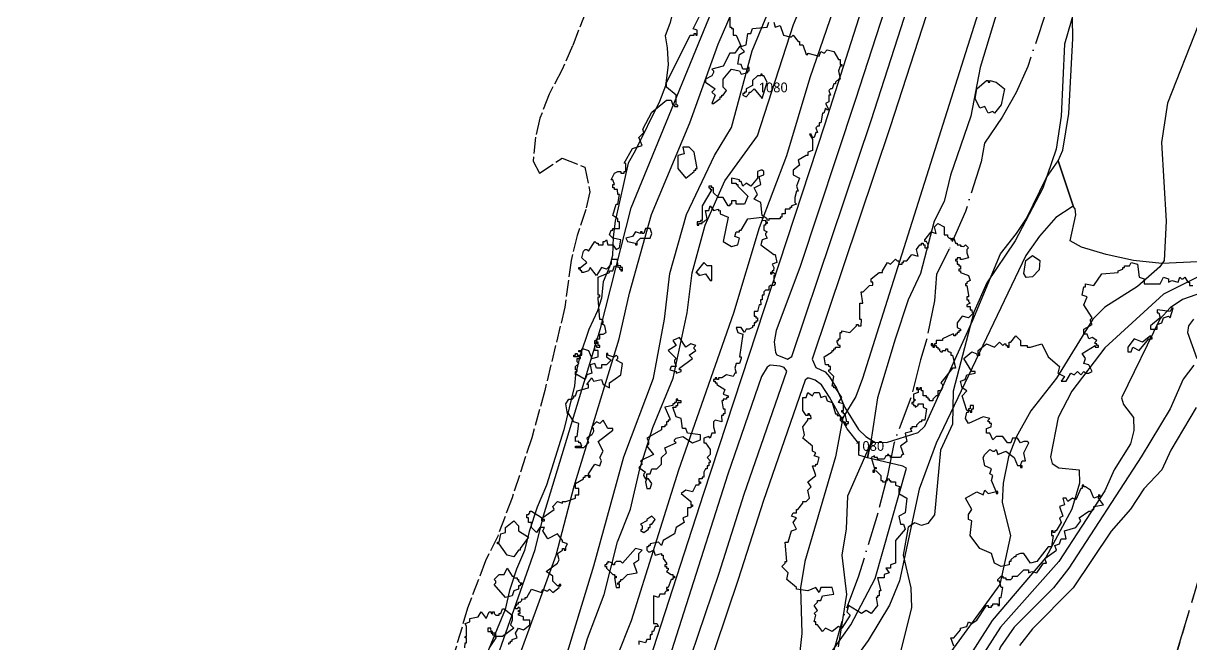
# Model space of a CAD drawing. Header units: metres. Extents: x -550 to 550, y -500 to 950.
# Drawn here: x -215.1 to -35.5, y 144.9 to 240.3 of the extents above; entities that cross this region are included whole.
import ezdxf
from ezdxf.enums import TextEntityAlignment as Align

# ---------------------------------------------------------------- set-up
doc = ezdxf.new("R2010")
doc.units = ezdxf.units.M
doc.header["$LTSCALE"] = 2
for name, pattern in [('DASHDOT', [3.556, 2.54, -0.508, 0, -0.508]), ('DASHED', [1.524, 1.27, -0.254]), ('PHANTOM', [6.35, 3.175, -0.635, 0.635, -0.635, 0.635, -0.635])]:
    doc.linetypes.add(name, pattern=pattern)
for name, color, linetype in [('SITE-FLOOD-LIMIT', 5, 'DASHED'), ('SITE-PATH', 84, 'CONTINUOUS'), ('SITE-PROPERTY', 7, 'PHANTOM'), ('SITE-PROPERTY-SITE', 1, 'PHANTOM'), ('SITE-ROAD-GRAVEL', 32, 'CONTINUOUS'), ('SITE-SETBACK-WATER', 1, 'DASHDOT'), ('SITE-TREE-CANOPY', 94, 'CONTINUOUS'), ('SITE-WATER-EDGE', 5, 'CONTINUOUS'), ('TEXT-CONTOUR', 8, 'CONTINUOUS'), ('TOPO-CONTOUR-MAJOR', 8, 'CONTINUOUS'), ('TOPO-CONTOUR-MINOR', 9, 'CONTINUOUS')]:
    doc.layers.add(name, color=color, linetype=linetype)
doc.styles.add('OpenSans', font='OpenSans-Regular.ttf')

msp = doc.modelspace()

# ---------------------------------------------------------------- linework, layer by layer
at = {"layer": 'SITE-FLOOD-LIMIT'}
msp.add_lwpolyline([(-128.58, 242.12), (-130.59, 236.84), (-132.21, 233.23), (-134.22, 229.42), (-135.63, 225.71), (-136.28, 222.82), (-136.68, 219.11), (-135.71, 217.29), (-132.21, 219.58), (-128.7, 218.21), (-127.93, 214.4), (-128.58, 211.66), (-129.88, 207.7), (-130.84, 203.84), (-131.78, 196.68), (-134.88, 183.83), (-136.89, 176.57), (-139.91, 167.32), (-142.12, 161.43), (-143.99, 157.62), (-146.75, 150.35), (-148.76, 143.55)], dxfattribs=at)
at = {"layer": 'SITE-PATH'}
msp.add_lwpolyline([(-73.72, 270.5), (-76.32, 261.71), (-87.07, 228.63), (-95.61, 202.78), (-99.27, 193.05), (-99.56, 191.33), (-99.38, 189.67), (-99.17, 189.3), (-97.53, 188.66), (-96.87, 189.06), (-84.66, 225.4), (-75.44, 253.88), (-64.75, 287.82), (-64.41, 288.95), (-64.5, 289.87), (-64.78, 290.44), (-66.01, 291.36), (-66.94, 291.48), (-67.33, 290.53), (-72.18, 274.83)], close=True, dxfattribs=at)
for points in [[(-154.45, 27.68), (-137.3, 83.89), (-123.46, 127.67), (-110.42, 168.05), (-91.79, 224.73), (-76.68, 271.88)], [(-72.5, 252.94), (-81.71, 224.41), (-93.73, 188.65), (-93.18, 187.38), (-91.74, 186.69), (-91.05, 185.96), (-89.96, 184.19), (-88.72, 181.22), (-86.58, 177.85), (-85.47, 176.77), (-84.35, 176.03), (-84.85, 175.2), (-85.21, 173.45), (-86.54, 173.86), (-86.52, 175.68), (-88.33, 177.94), (-91.05, 182.81), (-92.31, 184.73), (-93.27, 185.43), (-94.18, 185.75), (-94.46, 185.75), (-94.81, 185.44), (-101.24, 166.89), (-105.09, 154.76), (-110.44, 138.91)], [(-144.91, 36.62), (-128.73, 88.28), (-121.96, 111.97), (-113.4, 139.85), (-108.05, 155.72), (-104.19, 167.86), (-97.62, 186.82), (-98.03, 187.38), (-98.67, 187.6), (-100.17, 187.73), (-100.67, 187.45), (-101.51, 185.99), (-106.68, 170.96), (-119.51, 130.77), (-132.19, 88.89), (-137.67, 71.57), (-140.61, 63.17), (-144.94, 49.68), (-148.64, 36.66)]]:
    msp.add_lwpolyline(points, dxfattribs=at)
at = {"layer": 'SITE-PROPERTY'}
for points in [[(-91.29, 364.29), (28.27, 364.14), (-149.92, -232.31), (-283.98, -308.65), (-550, -309.07), (-550, 364.89)], [(-91.29, 364.29), (28.27, 364.14), (-149.92, -232.31), (-283.98, -308.65), (-550, -309.07), (-550, 364.89)], [(109.19, 124.16), (108.93, -1.9), (-81.11, -2.07), (-1.63, 263.96), (84.76, 263.8)]]:
    msp.add_lwpolyline(points, close=True, dxfattribs=at)
at = {"layer": 'SITE-PROPERTY-SITE'}
msp.add_lwpolyline([(109.19, 124.16), (108.93, -1.9), (-81.11, -2.07), (-1.63, 263.96), (84.76, 263.8)], close=True, dxfattribs=at)
at = {"layer": 'SITE-ROAD-GRAVEL'}
for points in [[(-23.35, 204.14), (-39.89, 203.4), (-44.27, 203.83), (-48.47, 204.76), (-52.28, 205.89), (-54.01, 206.88), (-53.16, 210.88), (-53.23, 211.8), (-53.52, 212.09), (-55.87, 219.15), (-55.16, 220.79), (-54.21, 226.45), (-53.6, 238), (-53.75, 247.43)], [(-96.1, 136.08), (-87.76, 147.79), (-84.05, 154.93), (-79.2, 171.91), (-79.78, 172.2), (-85.21, 173.45), (-84.85, 175.2), (-84.44, 175.89), (-82.27, 175.83), (-77.39, 177.35), (-76.37, 178.37), (-69, 194.68), (-64.72, 204.84), (-62.27, 208), (-60.73, 210.3), (-57.64, 216.59), (-55.87, 219.15), (-53.52, 212.09), (-53.73, 212.09), (-56.22, 210.45), (-58.72, 207.59), (-60.83, 204.59), (-74.66, 175.75), (-77.28, 168.63), (-80.27, 154.57), (-81.84, 150.79), (-85.12, 145.37), (-91.96, 135.94)]]:
    msp.add_lwpolyline(points, dxfattribs=at)
at = {"layer": 'SITE-SETBACK-WATER'}
msp.add_lwpolyline([(-57.76, 241.97), (-60.55, 233.66), (-62.35, 229.7), (-64.49, 225.91), (-67.19, 221.87), (-67.71, 219.03), (-70.14, 211.39), (-72.66, 205.56), (-74.58, 201.74), (-74.92, 197.63), (-76.1, 191.79), (-77.07, 188.56), (-78.54, 182.71), (-81.18, 175.65), (-82.13, 170.77), (-83.64, 164.96), (-86.65, 155.09), (-89.18, 148.31), (-90.44, 143.69)], dxfattribs=at)
at = {"layer": 'SITE-TREE-CANOPY'}
for points in [[(-140.4, 144.76), (-140.4, 145.01), (-140.15, 145.01), (-140.15, 145.26), (-139.9, 145.26), (-139.9, 145.51), (-139.15, 145.76), (-139.4, 146.51), (-138.9, 147.26), (-138.15, 147.01), (-137.15, 147.76), (-137.15, 148.51), (-138.15, 148.51), (-138.15, 149.01), (-138.9, 149.26), (-138.9, 149.51), (-138.65, 149.51), (-138.65, 149.76), (-138.9, 149.76), (-138.9, 150.01), (-138.65, 150.01), (-138.65, 150.27), (-138.9, 150.51), (-139.15, 150.25), (-139.4, 150.26), (-139.4, 150.76), (-139.16, 150.76), (-139.15, 151.01), (-138.9, 151.01), (-138.9, 151.26), (-138.65, 151.26), (-138.4, 151.51), (-138.4, 151.76), (-137.9, 151.75), (-137.9, 152.01), (-137.65, 152.01), (-136.9, 153.26), (-135.4, 152.76), (-135.15, 153.26), (-134.65, 153.01), (-134.4, 153.01), (-134.15, 153.26), (-133.65, 152.76), (-132.66, 153.51), (-132.66, 153.76), (-132.9, 153.76), (-133.65, 154.51), (-133.65, 155.26), (-134.65, 156.01), (-132.9, 157.27), (-132.65, 157.77), (-132.9, 158.76), (-132.15, 159.26), (-132.15, 159.51), (-131.9, 159.51), (-131.9, 159.26), (-131.65, 159.25), (-131.65, 159.76), (-131.4, 160.26), (-132.15, 160.51), (-132.15, 160.76), (-132.9, 161.76), (-134.4, 161), (-135.15, 162.26), (-134.9, 162.76), (-135.65, 162.76), (-136.16, 162.01), (-136.9, 162.75), (-136.9, 163.51), (-137.4, 163.51), (-137.4, 164.26), (-137.66, 164.26), (-137.65, 164.76), (-137.4, 164.76), (-137.16, 165.01), (-137.16, 165.26), (-136.9, 165.26), (-135.4, 164.27), (-135.4, 163.77), (-134.9, 163.76), (-134.9, 164.01), (-135.16, 164.01), (-135.16, 164.27), (-133.41, 165.51), (-133.65, 166.01), (-132.9, 166.77), (-132.15, 166.51), (-132.15, 166.76), (-131.65, 166.76), (-130.15, 167.26), (-130.15, 167.76), (-129.65, 167.76), (-129.65, 168.76), (-130.15, 168.76), (-130.16, 169.51), (-128.9, 170.26), (-128.9, 170.51), (-128.65, 170.51), (-128.65, 170.76), (-128.15, 170.76), (-128.15, 171.01), (-127.15, 172.51), (-126.4, 172.26), (-126.15, 173.01), (-126.4, 173.51), (-125.9, 174.51), (-126.65, 176.01), (-124.4, 177.75), (-124.4, 178.01), (-125.15, 178.01), (-125.9, 179.26), (-126.4, 178.76), (-126.91, 179.02), (-127.65, 178.26), (-127.41, 178.01), (-127.4, 177.51), (-127.65, 177.01), (-128.4, 176.51), (-128.15, 175.76), (-128.9, 175.01), (-130.15, 175.02), (-130.15, 175.26), (-129.15, 175.26), (-129.4, 175.76), (-129.66, 175.76), (-129.66, 176.02), (-130.15, 176.01), (-130.15, 176.76), (-129.9, 176.76), (-129.65, 178.76), (-130.4, 179.01), (-131.15, 180.26), (-131.4, 180.26), (-131.66, 181.76), (-131.15, 182.51), (-130.65, 182.51), (-130.4, 182.76), (-130.4, 183.01), (-130.15, 183.01), (-129.9, 183.76), (-128.16, 184.26), (-128.15, 184.76), (-128.4, 184.76), (-127.65, 185.76), (-127.4, 185.26), (-126.15, 185.51), (-125.9, 184.76), (-124.9, 184.26), (-124.9, 185.01), (-123.15, 186.26), (-122.9, 188.01), (-123.9, 188.51), (-123.65, 188.76), (-123.65, 189.01), (-123.9, 189.26), (-124.15, 189.01), (-124.4, 189.01), (-125.15, 189.26), (-125.15, 189.51), (-125.4, 189.51), (-125.4, 189.01), (-124.65, 188.51), (-125.4, 187.76), (-126.15, 187.76), (-126.15, 187.26), (-126.9, 187.26), (-127.15, 188.01), (-127.9, 187.76), (-127.65, 186.51), (-128.41, 186.26), (-128.65, 185.51), (-129.9, 186.26), (-130.15, 186.26), (-130.15, 186.76), (-129.9, 186.76), (-129.9, 187.01), (-130.15, 187.01), (-130.15, 187.51), (-129.65, 188.01), (-129.91, 188.26), (-129.9, 188.76), (-129.4, 188.76), (-129.4, 189.01), (-130.4, 189.01), (-130.4, 189.26), (-130.15, 189.26), (-130.15, 189.51), (-129.9, 189.51), (-129.9, 189.26), (-129.15, 189.26), (-129.15, 189.76), (-129.65, 189.76), (-129.65, 190.01), (-129.15, 190.01), (-129.15, 190.26), (-128.91, 190.26), (-128.15, 190.01), (-127.65, 188.76), (-126.65, 189.02), (-126.65, 190.01), (-127.15, 190.01), (-127.15, 190.76), (-126.9, 190.76), (-126.9, 190.51), (-126.41, 190.51), (-126.4, 190.76), (-126.65, 190.76), (-126.65, 191.26), (-126.9, 191.26), (-126.9, 191.01), (-127.15, 191.01), (-127.16, 191.51), (-126.9, 191.51), (-126.9, 191.76), (-126.4, 191.76), (-126.4, 192.51), (-125.9, 192.51), (-125.41, 192.76), (-125.65, 193.76), (-125.9, 194.01), (-126.15, 194.01), (-126.15, 194.26), (-125.9, 194.26), (-125.9, 194.51), (-126.15, 194.77), (-126.4, 194.77), (-126.66, 198.01), (-126.65, 198.26), (-126.4, 198.26), (-126.4, 198.51), (-126.65, 198.51), (-126.65, 201.26), (-124.9, 202.01), (-124.9, 202.26), (-124.4, 202.26), (-124.16, 203.01), (-123.4, 202.76), (-123.4, 202.51), (-123.15, 202.51), (-123.15, 202.26), (-122.9, 202.26), (-122.91, 202.76), (-123.15, 202.76), (-123.15, 203.02), (-123.65, 203), (-123.66, 204.01), (-124.65, 204.01), (-124.65, 203.26), (-125.4, 202.51), (-126.15, 202.76), (-126.9, 201.51), (-127.91, 202.77), (-128.15, 202.27), (-128.9, 202.01), (-129.15, 202.01), (-129.15, 202.26), (-129.4, 202.26), (-129.4, 202.51), (-129.65, 202.51), (-129.65, 202.76), (-129.4, 202.76), (-128.4, 203.51), (-129.15, 204.26), (-128.9, 205.26), (-128.65, 205.51), (-128.4, 205.51), (-128.16, 205.26), (-127.15, 206.76), (-126.9, 206.51), (-126.65, 206.51), (-126.65, 206.26), (-125.9, 206.26), (-125.9, 206.76), (-125.65, 206.76), (-125.4, 207.01), (-125.16, 206.25), (-124.4, 206.26), (-123.9, 205.51), (-123.4, 205.76), (-123.15, 207.01), (-124.4, 207.25), (-124.9, 207.76), (-124.65, 208.51), (-124.4, 208.51), (-124.4, 208.76), (-123.4, 208.76), (-123.4, 209.76), (-123.65, 209.76), (-123.65, 210.26), (-124.4, 210.76), (-123.9, 212.5), (-123.65, 212.52), (-123.4, 214.01), (-123.65, 214.01), (-123.66, 214.76), (-124.15, 214.76), (-124.15, 215.01), (-124.4, 215.01), (-124.41, 215.51), (-124.15, 215.51), (-124.4, 216.27), (-124.65, 216.27), (-124.15, 217.25), (-123.65, 217.51), (-123.15, 217.51), (-123.15, 217.26), (-122.65, 217.26), (-122.65, 217.51), (-122.4, 217.51), (-122.4, 218.77), (-122.65, 218.83), (-121.4, 221.08), (-119.9, 221.51), (-120.4, 222.76), (-119.65, 223.51), (-119.76, 224.02), (-118.38, 226.66), (-116.15, 228.51), (-115.4, 228.51), (-115.15, 227.75), (-114.9, 227.77), (-114.9, 227.51), (-114.4, 227.51), (-114.4, 227.76), (-114.65, 227.77), (-114.65, 229.26), (-116.16, 230.51), (-116.15, 231.02), (-116.25, 230.95), (-112.49, 238.51), (-111.9, 238.51), (-111.9, 238.76), (-111.65, 238.76), (-111.65, 238.51), (-111.4, 238.51), (-111.4, 239.26), (-112.02, 239.46), (-108.23, 247.11)], [(-106.4, 242.76), (-106.4, 239.76), (-106.15, 239.76), (-106.15, 239.51), (-105.9, 239.51), (-105.9, 238.51), (-105.4, 238.51), (-104.65, 236.76), (-103.9, 237.01), (-103.65, 238.76), (-103.15, 238.76), (-102.9, 239.51), (-100.65, 239.76), (-100.4, 240.5)], [(-99.65, 240.52), (-99.4, 239.76), (-98.65, 240.01), (-98.15, 238.51), (-97.15, 238.26), (-96.9, 238.26), (-96.65, 238.51), (-95.9, 237.51), (-95.65, 237.51), (-95.66, 237.01), (-95.15, 237.01), (-94.65, 235.51), (-94.4, 235.51), (-94.4, 235.76), (-92.65, 235.26), (-92.41, 236.01), (-91.9, 235.75), (-91.4, 236.25), (-90.4, 236.01), (-89.65, 234.76), (-89.4, 234.76), (-89.4, 234.01), (-89.15, 234), (-89.15, 233.76), (-89.4, 233.76), (-89.65, 233.02), (-89.41, 231.76), (-89.65, 231.76), (-89.65, 231.51), (-89.9, 231.51), (-90.15, 231.26), (-90.15, 231.01), (-90.4, 231.01), (-90.65, 230.26), (-90.9, 230.26), (-91.15, 230.01), (-90.9, 229.26), (-91.15, 229.26), (-91.15, 228.26), (-91.65, 228.01), (-91.15, 227.01), (-91.4, 227.01), (-91.65, 227.26), (-91.91, 226.51), (-92.15, 226.51), (-92.4, 225.01), (-92.65, 225.01), (-92.65, 224.51), (-92.91, 224.51), (-93.15, 224.25), (-92.9, 223.51), (-93.15, 223.51), (-93.4, 222.76), (-93.65, 222.76), (-93.9, 223.27), (-94.15, 223.25), (-93.65, 222.51), (-93.65, 220.76), (-94.4, 220.51), (-94.4, 220.01), (-94.65, 220.01), (-95.9, 219.26), (-95.65, 218.51), (-96.65, 217.76), (-96.65, 217.01), (-95.65, 216.5), (-96.15, 215.26), (-95.9, 214.51), (-96.15, 214.51), (-96.4, 213.51), (-96.4, 212.76), (-96.15, 212.51), (-96.9, 212.26), (-96.9, 212.01), (-97.15, 212.01), (-97.15, 211.76), (-97.9, 211.76), (-97.9, 211.01), (-98.4, 211.01), (-98.4, 210.51), (-98.65, 210.51), (-98.65, 210.26), (-100.4, 210.26), (-100.4, 210.01), (-100.65, 210.02), (-100.65, 210.26), (-101.4, 210.76), (-101.65, 212.76), (-102.65, 213.25), (-102.15, 214.01), (-102.65, 215.01), (-101.65, 215.51), (-101.9, 216.76), (-101.15, 217.01), (-101.15, 217.51), (-101.4, 217.76), (-101.65, 217.76), (-102.15, 217.51), (-102.15, 216.51), (-103.15, 215.26), (-103.9, 215.76), (-104.4, 215.26), (-104.65, 216.01), (-104.9, 216.01), (-104.9, 216.26), (-106.15, 216.51), (-106.15, 215.76), (-105.4, 215.76), (-105.4, 215.51), (-105.15, 215.51), (-105.15, 215.26), (-103.65, 213.76), (-104.15, 212.51), (-105.4, 212.51), (-105.4, 213.01), (-106.15, 213.01), (-106.15, 212.51), (-106.4, 212.51), (-106.4, 212.26), (-106.65, 212.26), (-107.4, 213.51), (-108.15, 213.51), (-108.9, 214.26), (-108.9, 215.01), (-109.15, 215.01), (-109.15, 215.25), (-109.65, 215.26), (-109.65, 215.01), (-109.4, 215.01), (-109.4, 214.77), (-109.15, 214.77), (-110.65, 212.26), (-110.65, 210.01), (-110.9, 210.01), (-110.9, 209.76), (-111.4, 209.76), (-111.4, 209.26), (-111.16, 209.26), (-111.16, 209.51), (-110.65, 209.51), (-110.65, 209.76), (-110.4, 209.76), (-109.9, 210.26), (-110.16, 211.51), (-109.65, 211.51), (-109.4, 212.26), (-108.91, 211.51), (-108.15, 211.76), (-108.15, 211.5), (-107.9, 211.52), (-107.9, 211.01), (-106.65, 210.51), (-107.4, 206.77), (-106.15, 206.01), (-105.16, 206.26), (-104.9, 207.26), (-105.65, 207.51), (-105.41, 208.26), (-104.9, 208.26), (-104.9, 208.51), (-104.65, 208.51), (-103.65, 210.26), (-101.4, 210.51), (-101.4, 210.01), (-100.9, 210.02), (-100.9, 209.76), (-100.65, 209.76), (-100.65, 209.51), (-100.9, 209.52), (-100.9, 209.26), (-101.16, 209.26), (-101.15, 208.51), (-100.65, 208.26), (-100.9, 208.01), (-100.9, 207.76), (-100.65, 207.26), (-101.4, 207.01), (-101.65, 206.26), (-99.65, 204.76), (-99.4, 204.76), (-99.15, 203.51), (-99.9, 203.26), (-99.65, 202.76), (-99.66, 202.26), (-99.9, 202.26), (-99.9, 202.01), (-99.66, 202), (-99.4, 201.76), (-99.4, 201.52), (-99.65, 201.52), (-99.65, 200.51), (-99.4, 200.51), (-99.41, 200.26), (-99.65, 200.01), (-100.15, 200.01), (-100.4, 199.76), (-100.4, 199.26), (-100.9, 199.26), (-101.16, 199.01), (-101.15, 198.51), (-101.4, 198.51), (-101.4, 197.76), (-101.66, 197.76), (-101.65, 197.01), (-101.9, 197.01), (-102.15, 196.01), (-102.66, 196.01), (-102.65, 195.26), (-102.4, 195.26), (-102.4, 195.01), (-102.15, 195.01), (-102.15, 194.51), (-102.4, 194.51), (-102.4, 194.26), (-102.65, 194.26), (-102.65, 193.76), (-102.9, 193.76), (-102.9, 193.51), (-103.4, 193.26), (-103.9, 193.26), (-104.16, 192.76), (-104.65, 193.51), (-105.4, 193.51), (-105.15, 192.76), (-104.4, 192.51), (-104.9, 189.01), (-104.65, 189.01), (-104.65, 188.76), (-104.9, 188.01), (-105.4, 188.01), (-105.65, 187.26), (-105.4, 186.51), (-105.65, 186.51), (-105.9, 186.01), (-106.9, 186.26), (-107.65, 185.76), (-108.15, 185.76), (-108.15, 185.51), (-108.4, 185.51), (-108.4, 185.76), (-108.65, 185.77), (-108.65, 185.51), (-108.91, 185.51), (-108.91, 185.26), (-108.65, 185.26), (-108.65, 185.01), (-108.4, 185.01), (-108.4, 184.76), (-107.15, 184.01), (-107.41, 183.26), (-106.65, 183.01), (-106.65, 182.76), (-106.9, 182.76), (-106.9, 182.51), (-107.4, 182.52), (-107.4, 182.26), (-107.65, 182.26), (-107.4, 181.01), (-107.16, 181.01), (-107.15, 180.26), (-107.4, 180.26), (-107.4, 180.01), (-107.66, 180.01), (-107.65, 179.01), (-108.65, 179.26), (-108.9, 179.01), (-108.9, 178.26), (-108.65, 177.26), (-109.15, 177.26), (-109.4, 176.51), (-109.65, 176.76), (-110.4, 176.51), (-110.4, 175.76), (-110.15, 175.76), (-109.4, 174.76), (-109.41, 174.01), (-109.9, 173.51), (-109.4, 173.01), (-109.4, 172.76), (-109.65, 172.76), (-109.65, 172.26), (-109.9, 172.26), (-109.9, 171.76), (-110.15, 171.76), (-110.4, 171.26), (-110.4, 170.51), (-110.65, 170.51), (-110.65, 170.26), (-111.15, 170.26), (-111.15, 169.76), (-110.9, 169.76), (-110.9, 169.51), (-111.15, 169.51), (-111.15, 169.26), (-111.65, 169.26), (-112.15, 168.26), (-113.16, 168.51), (-113.9, 168.01), (-112.4, 166.76), (-112.4, 166.26), (-112.15, 166.26), (-112.15, 166.01), (-112.4, 166.01), (-112.4, 165.76), (-112.9, 165.76), (-112.9, 164.51), (-113.65, 164.26), (-113.4, 163.51), (-114.65, 162.76), (-114.9, 161.76), (-116.65, 160.76), (-116.9, 160.01), (-117.4, 160.51), (-118.65, 160.26), (-118.65, 160), (-118.9, 160.01), (-118.9, 159.76), (-119.15, 159.76), (-119.15, 159.26), (-118.91, 159.02), (-118.65, 159.01), (-118.15, 159.26), (-117.9, 158.51), (-116.9, 158.76), (-116.9, 158.51), (-116.65, 158.51), (-116.65, 158.01), (-116.15, 157.27), (-116.16, 157.01), (-116.4, 157.01), (-116.4, 156.76), (-116.16, 156.76), (-116.15, 156.51), (-115.9, 156.51), (-115.9, 156.26), (-116.15, 156.01), (-115.4, 155.51), (-115.15, 155.51), (-115.15, 155.26), (-114.9, 155.26), (-114.9, 155.01), (-115.15, 155.01), (-115.15, 154.76), (-115.4, 154.76), (-115.9, 153.51), (-116.15, 153.51), (-116.15, 153.26), (-115.9, 153.26), (-115.9, 153.02), (-116.15, 153), (-116.4, 152.76), (-116.4, 152.52), (-117.15, 152.51), (-117.4, 152.01), (-118.15, 152.26), (-118.15, 148.01), (-117.65, 148.01), (-117.4, 147.51), (-117.9, 147.51), (-118.15, 146.76), (-118.4, 146.76), (-118.4, 146.26), (-118.66, 146.26), (-118.65, 145.51), (-119.16, 145.51), (-119.4, 145.01), (-120.41, 145.26), (-120.4, 144.76)], [(-71.9, 144.51), (-72.4, 145.76), (-71.9, 145.76), (-70.9, 147.02), (-70.9, 147.26), (-69.9, 147.51), (-69.65, 148.26), (-69.15, 148.01), (-68.4, 148.51), (-66.9, 150.76), (-66.66, 150.76), (-66.66, 150.51), (-66.15, 150.51), (-66.15, 150.76), (-65.9, 150.76), (-65.9, 151.01), (-65.15, 151.01), (-65.15, 150.76), (-64.9, 150.76), (-64.91, 152.01), (-64.65, 152.01), (-64.4, 153.51), (-64.65, 153.51), (-64.9, 154.5), (-65.15, 154.51), (-65.15, 154.76), (-64.65, 155.26), (-64.4, 155.26), (-64.4, 155), (-63.9, 155.02), (-63.9, 154.76), (-63.15, 154.76), (-62.9, 155.01), (-62.9, 155.26), (-62.15, 155.26), (-61.15, 156.26), (-60.41, 156.26), (-60.41, 155.76), (-59.9, 156.01), (-59.16, 155.77), (-58.15, 157.27), (-57.65, 157.27), (-57.9, 158.01), (-56.15, 159.27), (-56.4, 160.01), (-55.65, 160.25), (-55.41, 161.01), (-54.65, 161.01), (-54.91, 162.26), (-53.15, 162.77), (-52.4, 163.77), (-52.66, 164.26), (-51.15, 165.27), (-50.65, 165.26), (-50.65, 165.51), (-50.4, 165.51), (-50.4, 166.01), (-48.9, 166.26), (-49.65, 167.27), (-49.65, 167.51), (-50.4, 167.26), (-50.9, 168.51), (-51.65, 169.01), (-51.9, 169.02), (-51.9, 169.26), (-52.15, 169.26), (-52.15, 168.76), (-52.4, 168.76), (-53.15, 167.01), (-53.65, 167.26), (-54.4, 166.76), (-54.65, 167.26), (-55.15, 167.26), (-54.9, 166.26), (-55.65, 166.01), (-55.16, 164.51), (-55.65, 164.26), (-55.4, 163.51), (-56.16, 162.26), (-56.4, 162.26), (-56.4, 162.01), (-56.65, 162.01), (-56.65, 162.26), (-56.9, 162.26), (-56.9, 161.51), (-56.66, 161.51), (-56.9, 159.76), (-57.4, 159.76), (-59.15, 157.51), (-60.15, 157.26), (-61.15, 158.76), (-61.65, 158.76), (-62.4, 158.51), (-62.4, 158.26), (-62.65, 158.26), (-63.15, 157.76), (-63.15, 157.51), (-63.4, 157.51), (-63.4, 157.01), (-64.65, 156.76), (-65.65, 157.26), (-66.15, 158.76), (-67.9, 159.51), (-69.4, 161.51), (-69.15, 163.77), (-69.65, 164.01), (-69.65, 164.76), (-69.15, 165.51), (-70.15, 167.26), (-68.4, 168.26), (-67.41, 167.76), (-67.15, 168.51), (-66.65, 168.01), (-65.4, 168.27), (-66.15, 170.01), (-65.91, 170.76), (-66.4, 171.01), (-66.15, 171.76), (-67.15, 172.26), (-67.4, 173.51), (-67.15, 174.01), (-66.41, 174.76), (-65.9, 174.51), (-65.65, 174.51), (-65.4, 174.76), (-65.15, 174.01), (-63.9, 174.52), (-62.65, 173.51), (-62.15, 172.27), (-61.65, 172.27), (-61.4, 173.01), (-60.9, 173.01), (-61.15, 174.26), (-60.4, 175.76), (-60.65, 176.01), (-61.15, 176.01), (-61.65, 175.76), (-62.15, 176.52), (-62.9, 176.5), (-63.15, 175.76), (-63.65, 175.76), (-64.4, 176.76), (-65.4, 176.76), (-65.91, 176.26), (-66.4, 177.25), (-66.9, 177.26), (-66.9, 178.01), (-66.16, 178.26), (-66.15, 178.76), (-66.4, 178.76), (-66.4, 179.01), (-66.65, 179.01), (-66.65, 179.26), (-66.4, 179.51), (-67.4, 179.76), (-69.65, 178.76), (-70.15, 179.51), (-69.9, 180.51), (-69.65, 180.51), (-69.65, 180.76), (-69.9, 180.76), (-70.65, 183.01), (-69.9, 183.76), (-70.66, 184.26), (-70.9, 185.26), (-70.16, 185.51), (-69.9, 186.26), (-68.65, 186.51), (-68.65, 186.76), (-69.15, 186.76), (-70.4, 188.76), (-69.15, 189.76), (-68.4, 189.5), (-68.4, 189.26), (-67.9, 189.26), (-67.9, 189.52), (-68.16, 189.52), (-68.16, 190), (-66.9, 191.02), (-65.65, 190.51), (-64.9, 191.26), (-64.4, 190.76), (-64.15, 191.01), (-63.91, 191.01), (-63.91, 190.76), (-63.65, 190.76), (-63.65, 190.51), (-63.4, 190.51), (-63.4, 191.26), (-63.15, 191.26), (-62.4, 192.26), (-61.65, 191.51), (-61.65, 190.76), (-60.65, 190.76), (-60.65, 190.51), (-60.15, 190.51), (-58.4, 191.02), (-57.41, 189.01), (-55.65, 187.51), (-55.91, 186.51), (-54.9, 186.01), (-55.4, 185.26), (-54.65, 185.26), (-53.9, 186.52), (-53.4, 186.26), (-52.9, 186.76), (-52.4, 186.26), (-51.9, 186.76), (-51.65, 186.51), (-51.15, 186.51), (-50.65, 186.76), (-51.15, 187.76), (-51.9, 188.01), (-51.65, 188.76), (-52.15, 189.51), (-50.16, 190.76), (-50.15, 190.51), (-49.65, 190.51), (-49.65, 190.76), (-49.9, 190.76), (-49.9, 191.02), (-50.16, 191.02), (-50.15, 191.26), (-49.9, 191.52), (-50.65, 192.01), (-51.15, 191.76), (-51.4, 192.51), (-51.9, 192.51), (-51.9, 193.26), (-50.65, 194.01), (-50.9, 194.51), (-50.9, 194.77), (-50.66, 195.01), (-51.9, 197.01), (-51.4, 198.26), (-52.15, 198.52), (-51.9, 199.76), (-51.65, 199.76), (-51.65, 200.26), (-50.4, 200.01), (-49.15, 201.76), (-46.65, 202.01), (-46.65, 202.26), (-45.91, 202.51), (-45.91, 202.76), (-45.65, 202.76), (-45.65, 203.01), (-44.9, 203.01), (-44.65, 203.51), (-43.65, 203.27), (-43.4, 201.26), (-42.65, 201.01), (-42.65, 200.26), (-40.15, 200.26), (-39.65, 201.26), (-38.9, 201.01), (-38.9, 200.51), (-38.4, 200.76), (-37.4, 200.51), (-37.15, 201.27), (-36.9, 201.01), (-36.65, 201.01), (-36.4, 201.26), (-35.9, 200.51), (-35.66, 200.51), (-35.65, 200.01), (-35.15, 200.01)], [(-147.16, 144.26), (-147.15, 145.02), (-146.9, 145.01), (-146.9, 145.76), (-147.15, 145.76), (-147.15, 146.01), (-146.9, 146), (-146.91, 147.51), (-147.15, 148.01), (-146.41, 148.26), (-146.41, 148.76), (-145.15, 149.01), (-144.66, 149.76), (-143.91, 148.76), (-143.41, 149.76), (-143.15, 149.76), (-143.15, 149.51), (-142.9, 149.51), (-142.9, 149.76), (-142.65, 149.76), (-142.65, 149.51), (-142.4, 149.26), (-141.9, 149.26), (-141.9, 149.51), (-141.65, 149.51), (-141.4, 150.26), (-141.15, 150.26), (-139.9, 149.27), (-139.9, 148.51), (-140.15, 147.76), (-139.65, 147.26), (-141.4, 146.01), (-142.4, 146.01), (-142.4, 145.77), (-143.41, 144.26)]]:
    msp.add_lwpolyline(points, dxfattribs=at)
for points in [[(-104.9, 236.76), (-105.65, 235.76), (-106.4, 235.76), (-107.4, 233.76), (-109.15, 233.26), (-108.9, 233.01), (-108.91, 232.76), (-109.15, 232.26), (-110.15, 231.76), (-110.15, 231.26), (-108.66, 230.26), (-109.15, 229.76), (-108.65, 229.26), (-109.15, 228.01), (-108.9, 228.01), (-107.9, 228.76), (-107.9, 229.01), (-107.65, 229.01), (-107.65, 229.26), (-107.4, 229.26), (-106.9, 230.01), (-107.41, 230.51), (-107.4, 231.76), (-106.15, 233.26), (-104.9, 233.01), (-104.65, 232.51), (-103.65, 232.76), (-103.65, 233.01), (-103.4, 233.01), (-103.41, 233.51), (-103.65, 233.51), (-103.65, 233.26), (-104.4, 233.26), (-104.65, 234.01), (-105.15, 234.02), (-104.91, 235.51), (-104.15, 236), (-104.65, 236.51), (-104.65, 236.76)], [(-103.4, 229.76), (-103.15, 229.76), (-102.65, 230.26), (-101.4, 228.76), (-100.65, 231.26), (-101.15, 232.26), (-101.4, 232.26), (-101.41, 232.51), (-101.65, 232.51), (-101.65, 232.26), (-102.15, 232.26), (-102.9, 231.51), (-102.9, 230.76), (-103.9, 230.26), (-103.9, 229.76), (-104.15, 229.76), (-104.16, 229.51), (-104.4, 229.51), (-104.4, 229.26), (-103.9, 229.01), (-103.4, 229.51)], [(-64.15, 230.26), (-64.65, 227.77), (-65.66, 226.51), (-65.9, 226.77), (-66.65, 226.51), (-67.15, 227.51), (-67.9, 227.26), (-68.65, 228.76), (-68.4, 230.26), (-66.9, 231.51), (-66.65, 231.51), (-66.65, 231.26), (-66.4, 231.26), (-66.4, 231.51), (-65.4, 231.26)], [(-113.4, 220.25), (-114.4, 220.01), (-114.4, 218.01), (-113.15, 216.51), (-111.9, 217.51), (-111.9, 217.76), (-111.65, 217.76), (-111.65, 218.01), (-111.4, 218.01), (-111.9, 220.51), (-112.65, 221.26), (-113.65, 221.26)], [(-119.65, 208.01), (-119.9, 208.01), (-119.9, 208.26), (-120.15, 208.26), (-120.15, 208.01), (-120.9, 208.26), (-121.4, 207.51), (-122.4, 207.26), (-122.15, 206.76), (-120.9, 206.51), (-120.9, 206.26), (-120.65, 206.26), (-120.65, 206.76), (-120.15, 207.26), (-118.65, 207.26), (-118.4, 208.01), (-118.65, 208.76), (-119.4, 208.76)], [(-83.9, 171.5), (-83.15, 170.76), (-83.15, 170.01), (-82.9, 170.01), (-82.9, 169.76), (-82.4, 169.76), (-82.4, 170.01), (-82.15, 170.01), (-82.15, 170.26), (-81.9, 170.26), (-81.9, 170.01), (-81.65, 170.01), (-81.65, 169.76), (-80.9, 169.77), (-80.9, 169.27), (-80.15, 169.01), (-80.4, 168.76), (-80.4, 168.01), (-79.15, 167.26), (-79.4, 165.01), (-80.4, 164.51), (-80.15, 163.26), (-79.65, 163.26), (-79.4, 162.51), (-80.9, 160.76), (-80.9, 157.26), (-81.65, 157.01), (-81.65, 156.51), (-82.4, 156.51), (-81.9, 155.76), (-82.65, 155.51), (-82.65, 155.01), (-83.65, 155.01), (-83.16, 153.01), (-83.4, 153.01), (-83.4, 152.26), (-83.65, 152.26), (-83.66, 152), (-83.9, 152.01), (-83.65, 150.76), (-84.66, 149.51), (-85.4, 150), (-86.15, 149.51), (-88.15, 150.76), (-88.41, 149.76), (-87.9, 149.26), (-89.15, 147.26), (-89.65, 147.51), (-90.65, 146.76), (-91.65, 147.27), (-92.15, 146.77), (-92.9, 147.76), (-93.16, 147.76), (-93.15, 148.26), (-93.4, 148.26), (-93.15, 149.26), (-93.41, 149.51), (-92.9, 150.01), (-93.4, 150.76), (-92.9, 151.26), (-92.9, 151.51), (-92.41, 151.5), (-92.15, 152.26), (-90.4, 152.51), (-90.65, 153.5), (-92.4, 153.51), (-92.65, 152.76), (-93.15, 153.51), (-94.41, 153.01), (-96.15, 153.26), (-96.15, 153.51), (-97.65, 154.76), (-97.4, 155.76), (-98.4, 156.76), (-97.9, 157.26), (-97.9, 157.51), (-97.65, 157.51), (-97.9, 160.51), (-97.4, 160.51), (-96.9, 162.26), (-96.15, 162.51), (-96.65, 163.51), (-96.15, 164.26), (-96.9, 164.51), (-96.65, 165.01), (-96.15, 165.01), (-96.15, 165.51), (-95.91, 165.51), (-95.15, 166.51), (-95.15, 166.76), (-94.65, 166.76), (-94.15, 167.26), (-94.41, 168.52), (-93.9, 169.02), (-94.4, 169.76), (-93.15, 170.76), (-93.65, 172.26), (-93.15, 172.26), (-93.15, 172.51), (-92.9, 172.51), (-92.65, 173.51), (-93.4, 173.76), (-93.15, 174.26), (-93.65, 174.51), (-93.65, 175.26), (-95.15, 176.51), (-94.9, 177.01), (-95.15, 178.26), (-94.41, 179.26), (-94.4, 179.51), (-93.9, 179.51), (-93.91, 180.01), (-94.15, 180.01), (-94.15, 180.26), (-94.4, 180.26), (-94.4, 180.01), (-94.65, 180.01), (-95.15, 180.76), (-95.15, 182.75), (-94.65, 182.77), (-94.4, 183.51), (-93.66, 183.01), (-93.4, 183.51), (-92.65, 183.51), (-92.4, 182.76), (-91.65, 183.01), (-91.4, 182.26), (-90.65, 182.01), (-90.16, 180.26), (-89.9, 180.26), (-89.9, 180.01), (-89.4, 180.01), (-89.4, 179.75), (-89.15, 179.77), (-89.15, 179.51), (-89.4, 179.51), (-89.41, 179.27), (-89.15, 179.01), (-88.65, 179.01), (-88.65, 178.51), (-88.4, 178.51), (-88.4, 178.76), (-88.15, 178.76), (-88.16, 179.01), (-88.4, 179.01), (-88.65, 180.27), (-88.91, 180.25), (-88.9, 180.51), (-89.15, 180.51), (-89.15, 180.76), (-88.9, 180.76), (-88.9, 181.76), (-89.65, 182.01), (-89.15, 182.76), (-90.15, 184.26), (-90.4, 184.26), (-90.4, 184.51), (-90.66, 184.51), (-90.4, 186.01), (-91.15, 186.77), (-91.15, 187.01), (-90.9, 187.01), (-90.9, 187.51), (-91.15, 187.51), (-91.15, 187.76), (-91.66, 187.76), (-91.9, 189.01), (-90.66, 189.76), (-90.65, 190.01), (-90.4, 190.01), (-90.4, 190.26), (-90.15, 190.26), (-90.16, 190.51), (-89.4, 190.51), (-89.4, 190.76), (-89.65, 190.76), (-89.9, 191.26), (-89.9, 191.51), (-89.66, 191.51), (-89.66, 191.76), (-89.4, 191.76), (-89.4, 192.76), (-89.16, 192.76), (-89.16, 193.01), (-87.91, 192.76), (-86.9, 193.76), (-86.9, 194.01), (-86.65, 194.01), (-86.65, 193.76), (-86.16, 193.76), (-86.15, 194.76), (-86.4, 194.76), (-86.4, 197.26), (-85.91, 197.26), (-86.16, 199.01), (-85.9, 199.01), (-84.9, 200.01), (-84.41, 200.02), (-84.4, 200.51), (-84.65, 200.51), (-84.65, 201.01), (-83.4, 202.01), (-82.9, 202), (-82.9, 202.26), (-82.15, 203.51), (-81.66, 203.26), (-80.9, 204.02), (-80.65, 203.76), (-80.4, 203.76), (-80.41, 203.26), (-79.9, 203.26), (-79.9, 203.51), (-79.65, 203.51), (-79.65, 203.76), (-79.15, 203.76), (-78.4, 204.76), (-77.41, 204.51), (-77.65, 205.51), (-77.15, 206.26), (-76.9, 206.26), (-76.9, 206.51), (-76.65, 206.51), (-76.65, 206.26), (-76.4, 206.26), (-76.4, 205.76), (-75.9, 205.76), (-75.9, 206.26), (-76.15, 206.76), (-76.41, 206.76), (-76.4, 207.01), (-75.4, 208.26), (-74.65, 208.01), (-74.9, 209.01), (-74.4, 209.51), (-73.4, 209.01), (-73.41, 207.77), (-72.9, 207.76), (-72.9, 207.51), (-72.65, 207.26), (-72.4, 207.26), (-72.4, 207.01), (-72.15, 207.01), (-72.15, 207.26), (-71.9, 207.26), (-71.65, 206.51), (-71.41, 206.51), (-71.4, 206.26), (-70.9, 206.26), (-70.9, 206.02), (-70.65, 206.02), (-70.4, 206.01), (-70.15, 206.26), (-69.65, 205.76), (-69.9, 205.51), (-69.9, 205.01), (-69.65, 204.26), (-70.65, 204.01), (-70.9, 204.01), (-70.9, 204.26), (-71.4, 204.26), (-71.4, 204.01), (-71.65, 204.01), (-71.65, 203.76), (-71.4, 203.76), (-71.4, 203.26), (-71.15, 203.26), (-71.15, 203.01), (-70.9, 203.01), (-70.91, 202.51), (-71.15, 202.51), (-71.15, 202.26), (-70.91, 202.26), (-70.9, 202.01), (-69.65, 201.51), (-69.4, 200.76), (-69.9, 200.51), (-69.9, 200.26), (-70.15, 200.26), (-70.15, 200.01), (-69.9, 200.01), (-69.65, 198.51), (-69.65, 198.26), (-69.9, 198.26), (-69.9, 197.76), (-69.65, 197.76), (-69.65, 197.52), (-69.4, 197.26), (-69.9, 197.02), (-69.9, 196.76), (-69.4, 196.76), (-69.4, 196.26), (-69.15, 196.26), (-69.15, 196.01), (-68.9, 195.76), (-69.65, 195.01), (-70.66, 195.26), (-71.4, 194.26), (-71.4, 193.51), (-70.9, 193.26), (-70.9, 193.01), (-71.15, 193.01), (-71.15, 192.76), (-71.4, 192.76), (-71.4, 192.51), (-71.65, 192.51), (-71.65, 192.26), (-71.9, 192.26), (-71.9, 192.51), (-72.15, 192.51), (-73.65, 191.76), (-73.65, 191.51), (-74.65, 191.52), (-74.65, 191.01), (-74.9, 191.02), (-74.9, 190.76), (-74.65, 190.76), (-74.65, 190.51), (-74.4, 190.51), (-74.4, 190.26), (-74.15, 190.26), (-74.15, 190.01), (-73.9, 189.76), (-73.65, 189.76), (-73.65, 190.01), (-73.16, 190.01), (-73.15, 190.26), (-72.9, 190.26), (-72.9, 190.01), (-72.65, 189.76), (-72.4, 189.75), (-72.4, 189.27), (-72.15, 189.26), (-71.65, 187.26), (-72.15, 187.26), (-73.9, 185.01), (-73.65, 184.76), (-73.65, 184.26), (-73.9, 183.76), (-74.4, 183.76), (-74.4, 183.01), (-74.65, 183.01), (-75.15, 182.51), (-75.15, 182.26), (-75.65, 182.26), (-75.65, 182.51), (-75.9, 182.51), (-75.9, 182.76), (-76.15, 182.76), (-76.15, 183.01), (-76.65, 183.01), (-76.65, 183.76), (-76.9, 183.77), (-76.91, 184.27), (-77.15, 184.25), (-77.15, 184.01), (-77.4, 184.01), (-77.41, 183.51), (-78.15, 183.26), (-78.15, 182.51), (-77.91, 182.51), (-77.91, 182.26), (-78.15, 182.27), (-78.15, 182.01), (-78.4, 182.01), (-78.4, 181.76), (-78.15, 181.76), (-78.15, 181.51), (-77.9, 181.51), (-77.9, 181.26), (-77.4, 181.51), (-77.4, 181.76), (-76.65, 181.76), (-76.65, 181.26), (-76.15, 181.01), (-76.4, 179.26), (-76.91, 179.26), (-76.91, 179.02), (-77.15, 179.02), (-77.65, 178.52), (-77.65, 178.26), (-78.4, 178.26), (-78.4, 178), (-78.66, 178.01), (-78.4, 177.52), (-79.4, 177.26), (-79.15, 176.01), (-80.15, 175.26), (-79.65, 174.01), (-79.9, 174.01), (-80.15, 173.51), (-81.65, 173.52), (-81.65, 173.76), (-81.91, 173.76), (-81.91, 174.01), (-82.15, 174.01), (-82.15, 173.76), (-82.4, 173.76), (-82.65, 173.26), (-83.65, 173.26), (-83.65, 173.51), (-84.15, 173.51), (-84.15, 173.76), (-84.65, 173.51), (-84.16, 172.01), (-83.9, 172.01), (-83.9, 171.76), (-84.16, 171.76), (-84.16, 171.51)], [(-111.65, 202.01), (-111.4, 202.01), (-111.4, 201.76), (-111.15, 201.76), (-111.15, 201.51), (-110.15, 201.76), (-109.4, 200.76), (-109.15, 200.76), (-109.16, 203.01), (-109.9, 203.01), (-110.4, 203.51)], [(-100.15, 202.01), (-100.15, 201.76), (-99.9, 201.76), (-99.9, 202.01)], [(-38.65, 196.01), (-40.65, 196.26), (-40.65, 195.76), (-40.4, 195.76), (-40.15, 195.01), (-41.65, 193.76), (-41.66, 193.26), (-40.65, 193.26), (-40.65, 194.01), (-39.91, 194.26), (-39.65, 195.01), (-38.9, 195.26), (-38.65, 195), (-38.15, 196.51), (-38.4, 196.51)], [(-44.65, 189.76), (-44.4, 190.51), (-43.4, 190.01), (-41.9, 191.76), (-41.4, 191.76), (-41.4, 192.01), (-41.65, 192.01), (-41.65, 192.26), (-42.9, 191.26), (-44.15, 191.76), (-45.15, 190.51), (-45.15, 189.76)], [(-114.65, 190.76), (-115.9, 190.01), (-114.65, 188.77), (-114.91, 188.51), (-114.91, 188.27), (-114.65, 187.51), (-115.41, 187.51), (-115.65, 187.01), (-114.65, 186.76), (-114.66, 186.51), (-113.9, 186.76), (-113.9, 187.01), (-114.15, 187.01), (-114.16, 187.26), (-112.15, 188.76), (-112.65, 189.26), (-111.65, 190.01), (-111.9, 190.26), (-111.9, 190.51), (-111.65, 190.76), (-112.4, 191.01), (-113.15, 190.51), (-114.15, 192.01), (-115.15, 191.51)], [(-75.16, 191.02), (-75.4, 191.02), (-75.4, 190.76), (-75.16, 190.76)], [(-75.16, 190.76), (-75.16, 190.51), (-74.9, 190.51), (-74.9, 190.76)], [(-77.4, 184.26), (-77.65, 184.26), (-77.65, 184.01), (-77.4, 184.01)], [(-119.15, 171.01), (-118.65, 171.01), (-118.4, 171.76), (-117.65, 171.76), (-116.9, 172.51), (-116.91, 173.51), (-116.15, 174.26), (-116.41, 175.01), (-114.66, 175.76), (-114.9, 176.01), (-114.9, 176.26), (-114.65, 176.51), (-113.65, 176.76), (-112.16, 175.76), (-110.9, 176.26), (-110.9, 177.01), (-112.9, 177.26), (-113.15, 178.01), (-113.66, 178.01), (-113.9, 179.51), (-114.65, 179.76), (-115.15, 181.26), (-114.66, 181.26), (-114.65, 181.51), (-114.4, 181.51), (-114.4, 182.01), (-113.9, 182.01), (-113.9, 182.26), (-114.4, 182.26), (-114.4, 182.51), (-114.65, 182.51), (-114.65, 182.01), (-114.9, 182.01), (-114.9, 181.76), (-115.15, 181.76), (-115.15, 181.51), (-116.4, 181.26), (-115.65, 179.51), (-115.65, 179.26), (-115.9, 179.26), (-115.9, 179.01), (-116.15, 179.01), (-116.15, 178.51), (-116.4, 178.51), (-116.4, 178.26), (-116.9, 178.26), (-116.9, 177.76), (-119.15, 176.51), (-118.9, 176.01), (-118.9, 175.51), (-119.15, 175.26), (-118.15, 174.01), (-120.15, 173.01), (-119.91, 172.51), (-120.4, 172.01), (-119.4, 171.26), (-119.65, 171.01), (-119.66, 170.76), (-119.4, 170.26), (-119.15, 170.26)], [(-69.4, 180.76), (-69.4, 180.51), (-69.15, 180.51), (-69.15, 181.01), (-68.9, 181.01), (-68.9, 181.51), (-69.4, 181.51), (-69.4, 181.01), (-69.65, 181.01), (-69.65, 180.76)], [(-128.15, 170.51), (-127.9, 170.51), (-127.9, 170.76), (-128.15, 170.76)], [(-84.4, 171.51), (-84.4, 171.26), (-84.15, 171.26), (-84.16, 171.51)], [(-61.66, 172.01), (-61.4, 172.01), (-61.4, 172.26), (-61.65, 172.27)], [(-119.4, 169.76), (-119.15, 168.76), (-118.65, 168.76), (-118.4, 169.52), (-118.9, 170.26), (-119.15, 170.26)], [(-65.4, 168.01), (-65.15, 168.01), (-65.15, 168.27), (-65.4, 168.27)], [(-49.4, 167.51), (-49.4, 167.75), (-49.65, 167.76), (-49.65, 167.51)], [(-138.65, 159.51), (-138.65, 159.26), (-138.9, 159.26), (-139.65, 158.26), (-140.65, 158.51), (-141.9, 160.26), (-142.16, 160.26), (-142.15, 160.51), (-141.9, 160.51), (-141.65, 161.76), (-140.9, 162.01), (-140.9, 162.76), (-139.65, 163.76), (-138.9, 163.01), (-138.9, 162.26), (-137.4, 161.26)], [(-119.15, 163.77), (-120.15, 163.26), (-119.9, 163.01), (-119.9, 162.51), (-120.15, 162.27), (-119.65, 162.01), (-118.9, 162.51), (-118.9, 162.76), (-118.65, 162.76), (-118.65, 163.26), (-118.4, 163.26), (-117.9, 164.01), (-118.4, 164.51), (-119.15, 164.01)], [(-122.9, 157.26), (-123.15, 157.51), (-123.9, 157.51), (-124.15, 157.26), (-124.15, 157.01), (-124.4, 157.01), (-124.4, 157.27), (-125.15, 157.51), (-125.15, 157.26), (-125.4, 157.26), (-125.4, 157.01), (-125.65, 157.01), (-125.65, 156.76), (-125.4, 156.75), (-125.4, 156.51), (-124.4, 155.51), (-124.15, 155.51), (-124.15, 155.26), (-123.9, 155.26), (-123.9, 155.01), (-124.15, 155.01), (-123.91, 153.52), (-123.4, 153.52), (-123.4, 154.02), (-123.65, 154), (-123.65, 154.26), (-123.4, 154.26), (-123.4, 154.51), (-123.15, 154.5), (-123.15, 154.76), (-122.9, 154.76), (-122.15, 155.52), (-120.65, 155.76), (-121.15, 157.26), (-120.4, 157.76), (-120.4, 158.76), (-119.9, 159.26), (-120.9, 159.51)], [(-139.9, 155.26), (-139.65, 155.26), (-139.66, 155.01), (-139.15, 155.02), (-139.15, 154.76), (-138.9, 154.76), (-138.9, 154.51), (-138.65, 154.26), (-138.4, 154.26), (-138.4, 154.01), (-138.65, 154.01), (-138.65, 153.76), (-138.91, 153.76), (-138.9, 153.26), (-139.65, 153.01), (-139.9, 152.26), (-140.9, 152.01), (-142.66, 154.01), (-142.4, 154.26), (-142.4, 154.51), (-142.65, 154.76), (-141.9, 155.51), (-141.15, 155.51), (-140.65, 156.51)], [(-132.4, 153.76), (-132.4, 154.01), (-132.66, 154.01), (-132.66, 153.76)], [(-143.16, 147.26), (-143.65, 147.26), (-143.65, 146.76), (-143.15, 146.76)], [(-142.9, 146.76), (-143.15, 146.76), (-143.15, 146.51), (-142.9, 146.51)], [(-142.41, 146.51), (-142.9, 146.51), (-142.9, 146.26), (-142.65, 146.25), (-142.65, 146.01), (-142.4, 146.01)]]:
    msp.add_lwpolyline(points, close=True, dxfattribs=at)
at = {"layer": 'SITE-WATER-EDGE'}
msp.add_lwpolyline([(-114.18, 245.96), (-115.61, 240.31), (-116.36, 238.42), (-116.03, 236.58), (-115.91, 233.94), (-116.32, 230.72), (-117.2, 228.28), (-120.94, 220.73), (-122.05, 218.82), (-124.03, 209.91), (-124.37, 207.47), (-124.43, 204.61), (-124.89, 202.85), (-125.89, 200.53), (-126.13, 198.06), (-126.76, 196.09), (-128.1, 193.22), (-129.48, 189.13), (-130.13, 186.27), (-130.28, 184.55), (-131.96, 177.8), (-134.6, 169.27), (-136.04, 165.87), (-137.3, 162.14), (-137.98, 159.2), (-139.21, 156.32), (-140.28, 153.04), (-140.99, 150.12), (-144.4, 141.85)], dxfattribs=at)
at = {"layer": 'TOPO-CONTOUR-MAJOR'}
for points in [[(-163.58, 29.39), (-157.17, 51.71), (-151.49, 67.83), (-145.34, 92.02), (-143.43, 98.55), (-141.12, 104.11), (-139.61, 112.17), (-136.14, 122.24), (-134.83, 128.29), (-129.82, 140.38), (-128.31, 145.7), (-125.72, 152.47), (-123.66, 160.53), (-121.68, 165.57), (-120.25, 171.79), (-118.24, 178.14), (-115.1, 185.72), (-112.94, 195.8), (-112.19, 201.96), (-110.18, 209.28), (-107.15, 216.07), (-102.12, 223.01), (-96.62, 240.14), (-91.03, 253.49)], [(-62.82, 250.16), (-67.86, 233.51), (-69.32, 226.03), (-72.43, 216.96), (-73.39, 212.93), (-74.94, 209.91), (-77.07, 201.85), (-78.94, 197.8), (-80.96, 191.73), (-83.65, 182.7), (-84.73, 175.65), (-88.3, 167.59), (-88.51, 162.55), (-89.17, 158.52), (-88.44, 152.47), (-89.73, 144.41)], [(-35.03, 194.79), (-35.81, 193.79), (-35.99, 192.78), (-34.52, 188.75)], [(-34.98, 187.74), (-36.62, 185.59), (-38.64, 181.02), (-43.09, 173.63), (-54.24, 156.5), (-56.61, 153.48), (-62.62, 147.44), (-64.72, 144.41), (-69.87, 131.86), (-73.13, 119.22), (-75.25, 114.18), (-94.05, 83.58), (-103.12, 67.65), (-106.8, 56.75), (-108.73, 49.7), (-113, 38.61), (-117.5, 20.48)]]:
    msp.add_lwpolyline(points, dxfattribs=at)
at = {"layer": 'TOPO-CONTOUR-MINOR'}
for points in [[(-56.77, 278.01), (-85.99, 185.67), (-87, 182.92), (-89.02, 179.64), (-90.11, 173.63), (-94.83, 157.51), (-95.53, 153.48), (-95.33, 146.43), (-96.54, 135.34), (-96.32, 133.33), (-94.23, 129.3), (-94.26, 127.28), (-95.08, 123.25), (-98.96, 112.17), (-101.11, 108.08), (-107.15, 100.24), (-113.2, 94.18), (-115.21, 90.86), (-122.5, 73.88), (-125.76, 64.81), (-137.66, 24.51)], [(-168.24, 29.54), (-160.79, 52.72), (-158.34, 57.76), (-157.36, 61.79), (-152.5, 75.7), (-149.32, 86.98), (-147.02, 98.06), (-144.01, 105.12), (-142.75, 112.17), (-139.31, 122.24), (-138.09, 128.29), (-131.76, 142.4), (-127.31, 156.86), (-122.73, 173.63), (-118.15, 185.72), (-116.46, 194.79), (-115.65, 201.85), (-113.05, 210.91), (-108.77, 219.98), (-106.15, 224.32), (-102.94, 236.11), (-94.18, 257.27)], [(-176.37, 15.44), (-168.37, 46.67), (-155.18, 86.98), (-150.22, 108.14), (-147.46, 117.76), (-142.42, 133.04), (-133.12, 158.52), (-130.33, 169.11), (-123.42, 191.77), (-121.85, 198.82), (-118.44, 210.91), (-112.55, 225.02), (-108.2, 237.11), (-102.57, 250.21)], [(-160.62, 24.51), (-156.04, 39.62), (-152.5, 53.07), (-147.83, 67.83), (-144.92, 79.92), (-136.16, 105.12), (-125.96, 137.36), (-121.54, 148.44), (-114.22, 171.62), (-105.76, 195.8), (-101.81, 208.9), (-97.6, 219.98), (-94.05, 231.98), (-87.4, 251.22)], [(-52.28, 246.18), (-54.89, 237.11), (-55.41, 226.03), (-56.2, 220.99), (-58.21, 214.95), (-62.49, 206.88), (-66.85, 200.39), (-68.86, 195.89), (-72.02, 183.71), (-72.12, 178.67), (-73.98, 174.64), (-74.91, 164.73), (-75.92, 163.37), (-76.92, 163.08), (-77.93, 163.45), (-78.94, 162.79), (-79.72, 158.52), (-78.55, 153.48), (-78.42, 150.46), (-80.43, 142.4)], [(-179.48, 16.45), (-172.4, 44.66), (-159.55, 82.88), (-150.73, 118.21), (-145.91, 133.33), (-143.43, 139.25), (-136.37, 159.36), (-135.09, 164.56), (-126.3, 193.35), (-121.57, 211.92), (-109.17, 242.2)], [(-34.29, 240.14), (-39.06, 228.04), (-39.96, 222), (-39.27, 209.91), (-39.56, 203.86), (-40.2, 202.85), (-43.66, 199.83), (-48.71, 196.67), (-50.55, 194.79), (-56.11, 185.72), (-60.09, 180.69), (-62.32, 176.66), (-63.51, 173.63), (-64.34, 169.6), (-64.49, 166.58), (-63.22, 161.54), (-64.83, 153.98), (-74.04, 141.39)], [(-33.6, 201.66), (-39.64, 198.68), (-48.71, 190.39), (-53.78, 183.71), (-55.87, 179.68), (-57.05, 173.63), (-56.77, 172.62), (-55.77, 171.93), (-52.63, 171.62), (-52.59, 169.6), (-53.75, 165.57), (-57.78, 158.16), (-66.02, 148.44), (-70.55, 141.39)], [(-31.58, 199.64), (-36.72, 197.82), (-38.64, 196.53), (-40.22, 194.79), (-46.14, 182.7), (-45.82, 181.69), (-44.25, 179.68), (-44.23, 177.66), (-44.73, 175.65), (-47.25, 171.62), (-48.71, 168.42), (-55.77, 157.51), (-64.74, 147.44), (-67.3, 143.4)], [(-34.61, 181.23), (-38.55, 174.64), (-39.89, 171.62), (-42.67, 168.69), (-44.75, 165.57), (-47.7, 162.17), (-53.55, 153.48), (-59.8, 147.19), (-61.81, 144.62)]]:
    msp.add_lwpolyline(points, dxfattribs=at)
msp.add_lwpolyline([(-60.84, 203.86), (-59.8, 204.6), (-58.67, 203.86), (-58.79, 202.38), (-59.8, 201.31), (-60.8, 201.2), (-61.14, 201.85)], close=True, dxfattribs=at)

# ---------------------------------------------------------------- texts
at = {"layer": 'TEXT-CONTOUR', "style": 'OpenSans'}
for p in [(-99.72, 230.47), (-84.88, 175.3)]:
    msp.add_text('1080', height=1.5, dxfattribs=at).set_placement(p, align=Align.MIDDLE_CENTER)

doc.saveas('drawing.dxf')
